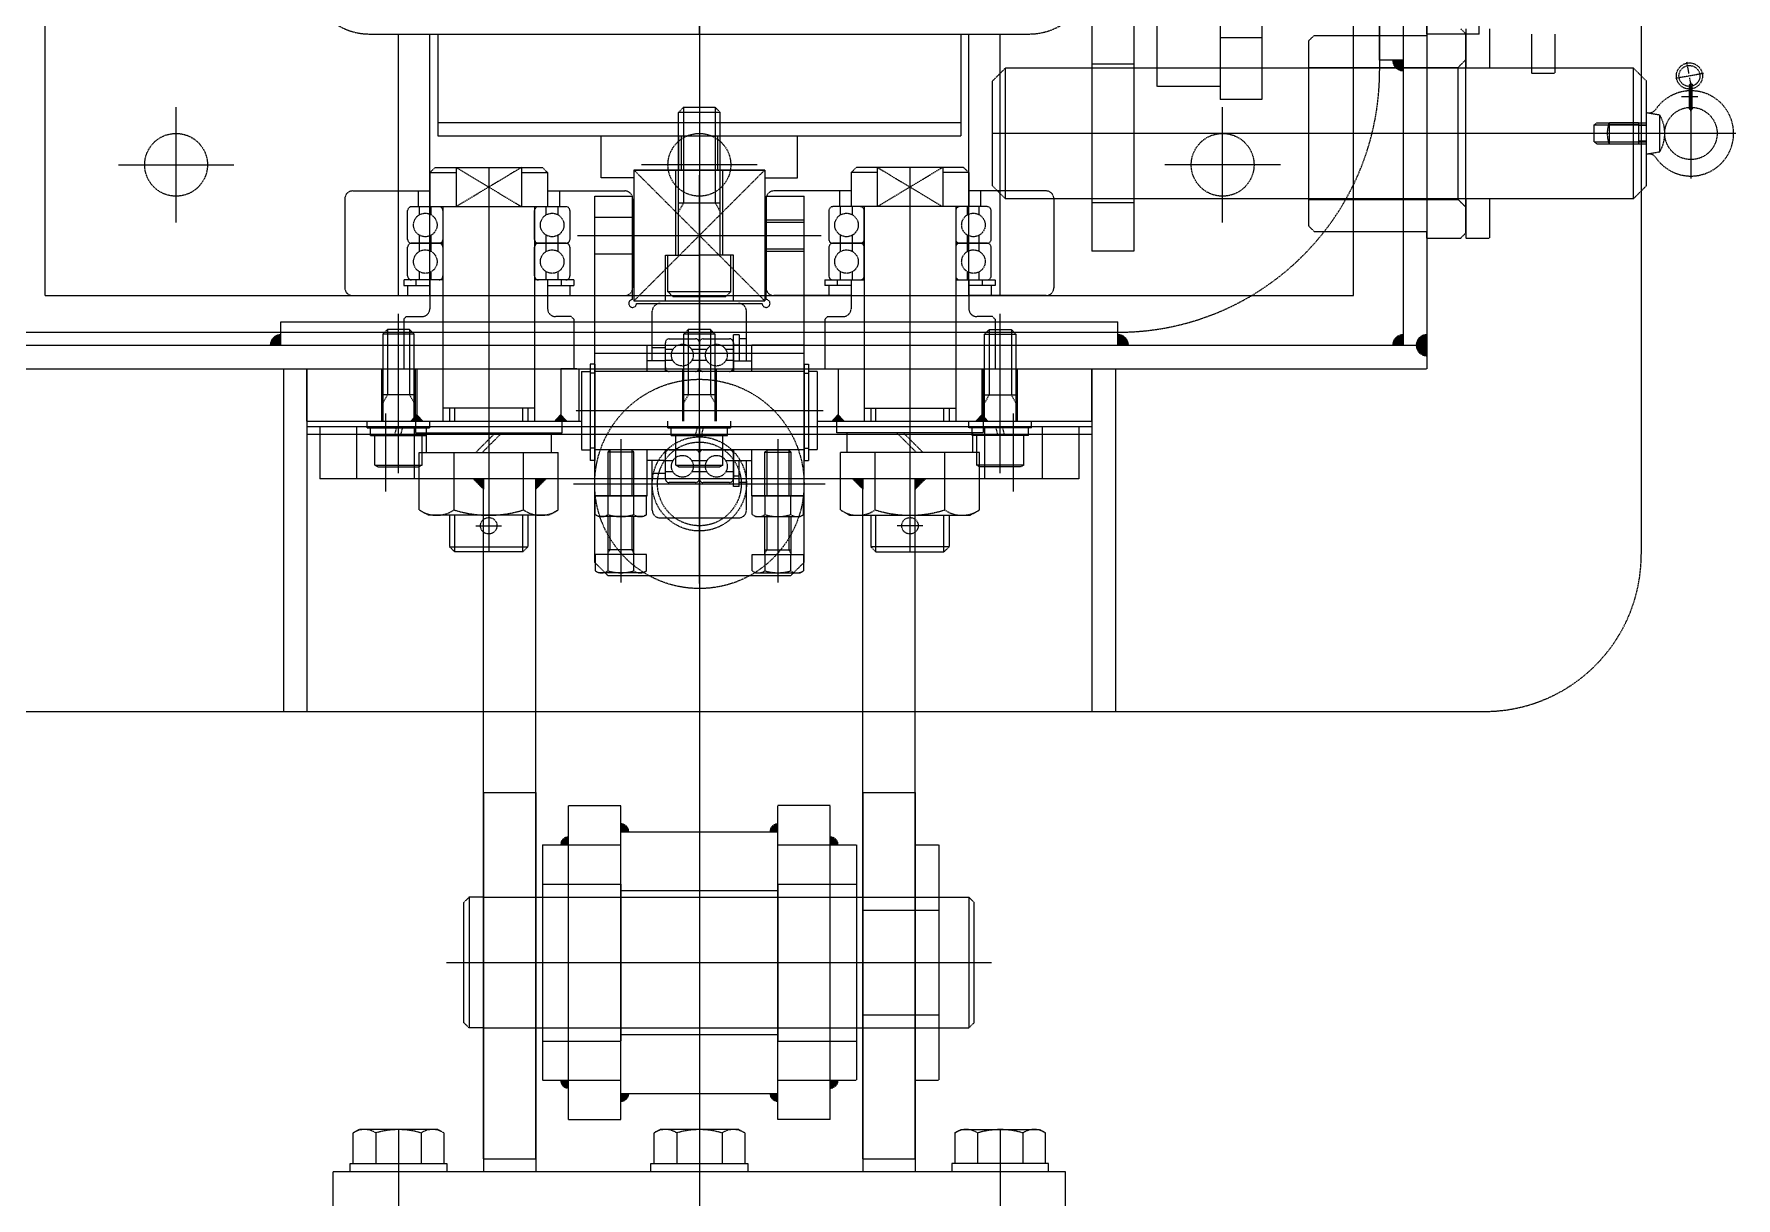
# Model space of a CAD drawing. Header units: millimetres. Extents: x -955179 to -912907, y 62798 to 154298.
# Drawn here: x -948711 to -948060, y 97600 to 98045 of the extents above; entities that cross this region are included whole.
import ezdxf

# ---------------------------------------------------------------- set-up
doc = ezdxf.new("R2010")
doc.units = ezdxf.units.MM
doc.header["$MEASUREMENT"] = 0
doc.linetypes.add('HIDDEN', pattern=[0.375, 0.25, -0.125])
doc.layers.add('CV', color=251, linetype='HIDDEN')

# ---------------------------------------------------------------- blocks, each defined once
blk = doc.blocks.new('WEL')
blk.add_hatch(color=256).paths.add_polyline_path([(4, 0), (0, 0), (0, -4)])
for p, q in [((0, 0), (0, -4)), ((0, -4), (4, 0)), ((4, 0), (0, 0))]:
    blk.add_line(p, q)
blk = doc.blocks.new('A$C24162613')
at = {"layer": 'CV'}
for points in [[(-1285, 2528), (-1281, 2528), (-1281, 2524, -0.414214)], [(-1281, 2524), (-1281, 2528), (-1277, 2528, -0.414214)], [(-1390, 2515), (-1390, 2519), (-1386, 2519, -0.414214)], [(-1285, 2519), (-1281, 2519), (-1281, 2515, -0.414214)], [(-1285, 2410), (-1281, 2410), (-1281, 2414, 0.414214)], [(-1093, 2300), (-1090, 2300), (-1090, 2303, 0.414214)], [(-997, 2300), (-1000, 2300), (-1000, 2303, -0.414214)], [(-1098, 2280), (-1095, 2280), (-1095, 2277, -0.414214)], [(-992, 2280), (-995, 2280), (-995, 2277, 0.414214)], [(-1098, 2220), (-1095, 2220), (-1095, 2223, 0.414214)], [(-992, 2220), (-995, 2220), (-995, 2223, -0.414214)], [(-1093, 2200), (-1090, 2200), (-1090, 2197, -0.414214)], [(-997, 2200), (-1000, 2200), (-1000, 2197, 0.414214)], [(-1285, 2090), (-1281, 2090), (-1281, 2086, -0.414214)]]:
    blk.add_hatch(color=256, dxfattribs=at).paths.add_polyline_path(points)
for p, q in [((-1362, 2646.2), (-1362, 2362)), ((-1362, 2646.2), (-1362, 2362)), ((-1384.92, 2628.24), (-1389.32, 2627.46)), ((-1384.9, 2633.77), (-1383.01, 2623.04)), ((-1378.59, 2629.35), (-1383.34, 2628.52)), ((-1370.51, 2629), (-1381.73, 2629)), ((-1371.51, 2629.5), (-1380.51, 2629.5)), ((-1371.51, 2628.5), (-1380.51, 2628.5)), ((-1379.2, 2629), (-1344.8, 2629)), ((-1376.01, 2631.59), (-1376.01, 2625.27)), ((-1370, 2612), (-1369.12, 2617)), ((-1369.12, 2617), (-1354.88, 2617)), ((-1354.88, 2617), (-1354, 2612)), ((-1750, 2610, 0), (-1201, 2610, 0)), ((-1387, 2607), (-1382, 2612)), ((-1342, 2612), (-1382, 2612)), ((-1354, 2612), (-1370, 2612)), ((-1366.03, 2593), (-1366.03, 2612)), ((-1366, 2609), (-1358, 2609)), ((-1366, 2609), (-1366, 2597.68)), ((-1365.32, 2609), (-1365.32, 2597.68)), ((-1365.23, 2592), (-1365.23, 2612)), ((-1365, 2612), (-1365, 2609)), ((-1359, 2612), (-1359, 2609)), ((-1358.83, 2592), (-1358.83, 2612)), ((-1358.68, 2609), (-1358.68, 2597.68)), ((-1358.03, 2593), (-1358.03, 2612)), ((-1358, 2597.68), (-1358, 2609)), ((-1337, 2607), (-1342, 2612)), ((-1387, 2607), (-1387, 2543)), ((-1337, 2607), (-1387, 2607)), ((-1337, 2607), (-1337, 2543)), ((-1366, 2597.68), (-1358, 2597.68)), ((-1365.23, 2592), (-1366.03, 2593)), ((-1358.83, 2592), (-1365.23, 2592)), ((-1358.03, 2593), (-1358.83, 2592)), ((-1400, 2577, 0), (-1385, 2577, 0)), ((-1385, 2568, 0), (-1385, 2577, 0)), ((-1400, 2568, 0), (-1385, 2568, 0)), ((-1402, 2552), (-1387, 2552)), ((-1337, 2552), (-1322, 2552)), ((-1322, 2543), (-1322, 2552)), ((-1141, 1968), (-1141, 2550, 0)), ((-1400, 2548), (-1505, 2548)), ((-1400, 2548), (-1400, 2528)), ((-1400, 2543, 0), (-1402, 2541, 0)), ((-1402, 2543), (-1387, 2543)), ((-1324, 2543, 0), (-1400, 2543, 0)), ((-1390.25, 2543, 0), (-1387.25, 2540, 0)), ((-1387.25, 2523), (-1387.25, 2540, 0)), ((-1387.25, 2540, 0), (-1387.15, 2540, 0)), ((-1336.75, 2540, 0), (-1387.25, 2540, 0)), ((-1387, 2543), (-1387, 2367)), ((-1337, 2543), (-1337, 2367)), ((-1337, 2543), (-1322, 2543)), ((-1336.75, 2540, 0), (-1336.85, 2540, 0)), ((-1336.75, 2540, 0), (-1336.85, 2540, 0)), ((-1336.75, 2540, 0), (-1333.75, 2543, 0)), ((-1333.75, 2543, 0), (-1336.75, 2540, 0)), ((-1336.75, 2513), (-1336.75, 2540, 0)), ((-1336.75, 2523), (-1336.75, 2540, 0)), ((-1324, 2543, 0), (-1322, 2541, 0)), ((-1322, 2528), (-1322, 2541, 0)), ((-1741, 2528), (-1272, 2528)), ((-1400, 2528), (-1505, 2528)), ((-1402, 2528), (-1399.5, 2528)), ((-1399.5, 2485), (-1399.5, 2528)), ((-1324.5, 2485), (-1324.5, 2528)), ((-1322, 2528), (-1324.5, 2528)), ((-1281, 2528), (-1285, 2528)), ((-1281, 1988), (-1281, 2528)), ((-1281, 2528), (-1281, 2524)), ((-1277, 2528), (-1281, 2528)), ((-1281, 2524), (-1281, 2528)), ((-1272, 1988), (-1272, 2528)), ((-1741, 2519), (-1281, 2519)), ((-1390, 2519), (-1390, 2510)), ((-1390, 2519), (-1390, 2515)), ((-1386, 2519), (-1390, 2519)), ((-1387.25, 2483), (-1387.25, 2523)), ((-1336.75, 2483), (-1336.75, 2523)), ((-1336.75, 2483), (-1336.75, 2523)), ((-1281, 2519), (-1285, 2519)), ((-1281, 2515), (-1281, 2519)), ((-1750, 2510), (-1386, 2510)), ((-1390, 2510), (-1710, 2510)), ((-1300, 2500), (-1800, 2500)), ((-1300, 2000), (-1300, 2500)), ((-1399.5, 2485), (-1397.5, 2483)), ((-1324.5, 2485), (-1326.5, 2483)), ((-1326.5, 2483), (-1397.5, 2483)), ((-1350, 2472.06), (-1350, 2427.94)), ((-1475, 2465, 0), (-1375, 2465, 0)), ((-1398.5, 2465, 0), (-1398.5, 2449, 0)), ((-1375, 2465, 0), (-1375, 2449, 0)), ((-1475, 2449, 0), (-1375, 2449, 0)), ((-1380, 2449, 0), (-1380, 2425, 0)), ((-1327.94, 2450), (-1372.06, 2450)), ((-1380, 2425, 0), (-1470, 2425, 0)), ((-1450, 2416), (-1317, 2416)), ((-1388.5, 2416, 0), (-1388.5, 2400, 0)), ((-1335.5, 2416, 0), (-1335.5, 2400, 0)), ((-1317, 2416), (-1317, 2400)), ((-1281, 2414), (-1281, 2410)), ((-1286, 2410), (-1290, 2410)), ((-1290, 2090), (-1290, 2410)), ((-1281, 2410), (-1286, 2410)), ((-1286, 1968), (-1286, 2410)), ((-1281, 2410), (-1285, 2410)), ((-1272, 2409), (-1141, 2409)), ((-1450, 2400), (-1317, 2400)), ((-1272, 2295, 0), (-1272, 2400, 0)), ((-1252, 2400, 0), (-1272, 2400, 0)), ((-1272, 2400), (-1141, 2400)), ((-1252, 2295, 0), (-1252, 2400, 0)), ((-1250, 2100), (-1250, 2400)), ((-1250, 2105), (-1250, 2395)), ((-1250, 2395), (-1230, 2395)), ((-1250, 2105), (-1250, 2395)), ((-1250, 2395), (-1230, 2395)), ((-1247, 2100), (-1247, 2400)), ((-1230, 2395), (-1230, 2105)), ((-1230, 2395), (-1230, 2105)), ((-965, 2390), (-965, 2110)), ((-925, 2390), (-965, 2390)), ((-1340, 2382.5, 0), (-1340, 2353, 0)), ((-1337, 2385.5, 0), (-1303, 2385.5, 0)), ((-1300, 2382.5, 0), (-1300, 2353, 0)), ((-1250, 2381), (-1230, 2381)), ((-1250, 2381), (-1230, 2381)), ((-981.2, 2380), (-979.86, 2382.32)), ((-968.2, 2382.32), (-979.86, 2382.32)), ((-965, 2383.5), (-968.2, 2383.5)), ((-968.2, 2383.5), (-968.2, 2346.5)), ((-1400, 2124), (-1400, 2376)), ((-1400, 2124), (-1400, 2376)), ((-1249.5, 2377, 0), (-1252, 2377, 0)), ((-1249.5, 2377, 0), (-1249.5, 2353, 0)), ((-1246.5, 2375.75, 0), (-1249.5, 2375.75, 0)), ((-1246.5, 2375.75, 0), (-1246.5, 2354.25, 0)), ((-981.2, 2350), (-981.2, 2380)), ((-1287, 2369.25, 0), (-1285.25, 2371, 0)), ((-1287, 2360.75, 0), (-1287, 2369.25, 0)), ((-1287, 2369.25, 0), (-1262, 2369.25, 0)), ((-1285.25, 2359, 0), (-1285.25, 2371, 0)), ((-1285.25, 2371, 0), (-1252, 2371, 0)), ((-1272, 2371.5, 0), (-1252, 2371.5, 0)), ((-1262, 2359, 0), (-1262, 2371, 0)), ((-1262, 2369.25, 0), (-1258.97, 2371, 0)), ((-1254.98, 2370), (-1225.02, 2370)), ((-1254.98, 2370), (-1225.02, 2370)), ((-1235.2, 2374, 0), (-1246.5, 2374, 0)), ((-1235.2, 2374, 0), (-1235.2, 2356, 0)), ((-1235.2, 2374, 0), (-1234.5, 2372.79, 0)), ((-1234.5, 2372.79, 0), (-1234.5, 2357.21, 0)), ((-979.86, 2373.66), (-968.2, 2373.66)), ((-1300, 2365), (-1400, 2365)), ((-1382, 2362), (-1387, 2367)), ((-1337, 2367), (-1387, 2367)), ((-1342, 2362), (-1382, 2362)), ((-1342, 2362), (-1337, 2367)), ((-1321.5, 2361.5, 0), (-1332.5, 2361.5, 0)), ((-1307.5, 2361.5, 0), (-1318.5, 2361.5, 0)), ((-1306, 2363, 0), (-1303.8, 2363, 0)), ((-1306, 2348, 0), (-1306, 2363, 0)), ((-1303.8, 2363, 0), (-1303.8, 2353, 0)), ((-1303.8, 2361.5, 0), (-1300, 2361.5, 0)), ((-1232.08, 2365, 0), (-1293.12, 2365, 0)), ((-1292, 2362, 0), (-1291, 2363, 0)), ((-1292, 2362, 0), (-1292, 2356, 0)), ((-1291, 2363, 0), (-1272, 2363, 0)), ((-1249.5, 2365.8, 0), (-1246.5, 2366.61, 0)), ((-1246.5, 2364.2, 0), (-1249.5, 2363.39, 0)), ((-1045, 2153.33), (-1045, 2361.67)), ((-981.26, 2365), (-895.26, 2365)), ((-1340, 2357.5, 0), (-1334, 2357.5, 0)), ((-1334, 2360, 0), (-1334, 2301, 0)), ((-1330.9, 2357, 0), (-1334, 2357, 0)), ((-1320, 2357, 0), (-1323.1, 2357, 0)), ((-1320, 2360, 0), (-1320, 2348, 0)), ((-1320, 2348, 0), (-1320, 2360, 0)), ((-1316.9, 2357, 0), (-1320, 2357, 0)), ((-1306, 2357, 0), (-1309.1, 2357, 0)), ((-1303.8, 2358.26, 0), (-1306, 2358.26, 0)), ((-1287, 2360.75, 0), (-1262, 2360.75, 0)), ((-1285.25, 2359, 0), (-1287, 2360.75, 0)), ((-1252, 2359, 0), (-1285.25, 2359, 0)), ((-1252, 2358.5, 0), (-1272, 2358.5, 0)), ((-1272, 2358, 0), (-1252, 2358, 0)), ((-1262, 2360.75, 0), (-1258.97, 2359, 0)), ((-1252, 2358.5, 0), (-1247.5, 2358.5, 0)), ((-1250, 2359), (-1230, 2359)), ((-1250, 2359), (-1230, 2359)), ((-1247.5, 2358.5, 0), (-1247.5, 2302.5, 0)), ((-1235.2, 2356, 0), (-1246.5, 2356, 0)), ((-1218.06, 2357.06, 0), (-1240, 2357.06, 0)), ((-1240, 2357.06, 0), (-1240, 2303.94, 0)), ((-1235.2, 2356, 0), (-1234.5, 2357.21, 0)), ((-1216, 2353.5, 0), (-1218.06, 2357.06, 0)), ((-1070, 2353), (-1068, 2355)), ((-1022, 2355), (-1068, 2355)), ((-1022, 2355), (-1020, 2353)), ((-979.86, 2356.34), (-968.2, 2356.34)), ((-1300, 2353), (-1400, 2353)), ((-1400, 2350), (-1361, 2350)), ((-1400, 2150), (-1400, 2350)), ((-1400, 2350), (-1361, 2350)), ((-1400, 2150), (-1400, 2350)), ((-1366, 2350), (-1366, 2150)), ((-1366, 2350), (-1366, 2150)), ((-1361, 2350), (-1361, 2150)), ((-1361, 2350), (-1361, 2150)), ((-1347, 2353, 0), (-1349, 2351, 0)), ((-1349, 2351, 0), (-1349, 2310, 0)), ((-1347, 2353, 0), (-1347, 2343, 0)), ((-1347, 2353, 0), (-1334, 2353, 0)), ((-1330.9, 2352.5, 0), (-1334, 2352.5, 0)), ((-1320, 2352.5, 0), (-1323.1, 2352.5, 0)), ((-1316.9, 2352.5, 0), (-1320, 2352.5, 0)), ((-1306, 2352.5, 0), (-1309.1, 2352.5, 0)), ((-1306, 2353, 0), (-1295, 2353, 0)), ((-1249.5, 2353, 0), (-1252, 2353, 0)), ((-1246.5, 2354.25, 0), (-1249.5, 2354.25, 0)), ((-1247.5, 2354.45, 0), (-1240, 2354.45, 0)), ((-1216, 2307.5, 0), (-1216, 2353.5, 0)), ((-1070, 2341.5), (-1070, 2353)), ((-1070, 2353), (-1020, 2353)), ((-1020, 2341.5), (-1020, 2353)), ((-979.86, 2347.68), (-981.2, 2350)), ((-1349, 2343, 0), (-1334, 2343, 0)), ((-1349, 2318, 0), (-1334, 2343, 0)), ((-1349, 2343, 0), (-1334, 2318, 0)), ((-1334, 2348, 0), (-1252, 2348, 0)), ((-1332.5, 2348, 0), (-1321.5, 2348, 0)), ((-1318.5, 2348, 0), (-1307.5, 2348, 0)), ((-1257, 2313, 0), (-1257, 2348, 0)), ((-1257, 2345.5, 0), (-1252, 2345.5, 0)), ((-1252, 2343.5, 0), (-1257, 2343.5, 0)), ((-1218.06, 2343.78, 0), (-1240, 2343.78, 0)), ((-1216, 2345.5, 0), (-1204, 2345.5, 0)), ((-1202, 2343.5, 0), (-1216, 2343.5, 0)), ((-1204, 2345.5, 0), (-1202, 2343.5, 0)), ((-1204, 2345.5, 0), (-1204, 2315.5, 0)), ((-1202, 2317.5, 0), (-1202, 2343.5, 0)), ((-1045, 2153.33), (-1045, 2346.67)), ((-1045, 2153.33), (-1045, 2346.67)), ((-979.86, 2347.68), (-968.2, 2347.68)), ((-968.2, 2346.5), (-965, 2346.5)), ((-1240, 2335.5, 0), (-1247.5, 2328, 0)), ((-1212, 2335.45, 0), (-1212, 2325.63, 0)), ((-1090, 2341.5), (-1000, 2341.5)), ((-1090, 2332.5), (-1090, 2341.5)), ((-1070, 2167.5), (-1070, 2341.5)), ((-1065, 2312.5, 0), (-1065, 2341.5, 0)), ((-1025, 2312.5, 0), (-1025, 2341.5, 0)), ((-1020, 2167.5), (-1020, 2341.5)), ((-1000, 2332.5), (-1000, 2341.5)), ((-1349, 2330.5, 0), (-1202, 2330.5, 0)), ((-1240, 2333, 0), (-1247.5, 2325.5, 0)), ((-970, 2332.5), (-1230, 2332.5)), ((-970, 2332.5), (-1230, 2332.5)), ((-1110, 2332.5), (-965, 2332.5)), ((-1110, 2312.5), (-1110, 2332.5)), ((-1070, 2312.5), (-1070, 2332.5)), ((-1070, 2312.5), (-1070, 2332.5)), ((-1020, 2312.5), (-1020, 2332.5)), ((-1020, 2312.5), (-1020, 2332.5)), ((-970, 2312.5), (-970, 2332.5)), ((-970, 2312.5), (-970, 2332.5)), ((-1349, 2318, 0), (-1334, 2318, 0)), ((-1347, 2318, 0), (-1347, 2308, 0)), ((-1252, 2317.5, 0), (-1257, 2317.5, 0)), ((-1218.06, 2317.22, 0), (-1240, 2317.22, 0)), ((-1202, 2317.5, 0), (-1216, 2317.5, 0)), ((-1202, 2317.5, 0), (-1204, 2315.5, 0)), ((-1349, 2310, 0), (-1347, 2308, 0)), ((-1334, 2313, 0), (-1252, 2313, 0)), ((-1321.5, 2313, 0), (-1332.5, 2313, 0)), ((-1320, 2313, 0), (-1320, 2301, 0)), ((-1320, 2301, 0), (-1320, 2313, 0)), ((-1307.5, 2313, 0), (-1318.5, 2313, 0)), ((-1306, 2298, 0), (-1306, 2313, 0)), ((-1257, 2315.5, 0), (-1252, 2315.5, 0)), ((-970, 2312.5), (-1230, 2312.5)), ((-970, 2312.5), (-1230, 2312.5)), ((-1216, 2315.5, 0), (-1204, 2315.5, 0)), ((-1110, 2312.5), (-965, 2312.5)), ((-1090, 2310), (-1000, 2310)), ((-1090, 2280), (-1090, 2310)), ((-1075, 2280), (-1075, 2310)), ((-1015, 2280), (-1015, 2310)), ((-1000, 2280), (-1000, 2310)), ((-1347, 2308, 0), (-1334, 2308, 0)), ((-1340, 2308, 0), (-1340, 2278.5, 0)), ((-1340, 2303.5, 0), (-1334, 2303.5, 0)), ((-1330.9, 2308.5, 0), (-1334, 2308.5, 0)), ((-1330.9, 2304, 0), (-1334, 2304, 0)), ((-1320, 2308.5, 0), (-1323.1, 2308.5, 0)), ((-1320, 2304, 0), (-1323.1, 2304, 0)), ((-1316.9, 2308.5, 0), (-1320, 2308.5, 0)), ((-1316.9, 2304, 0), (-1320, 2304, 0)), ((-1306, 2308.5, 0), (-1309.1, 2308.5, 0)), ((-1306, 2304, 0), (-1309.1, 2304, 0)), ((-1306, 2308, 0), (-1295, 2308, 0)), ((-1303.8, 2308, 0), (-1303.8, 2298, 0)), ((-1300, 2308, 0), (-1300, 2278.5, 0)), ((-1292, 2299, 0), (-1292, 2305, 0)), ((-1272, 2296.79, 0), (-1272, 2303, 0)), ((-1272, 2303, 0), (-1252, 2303, 0)), ((-1240, 2306.55, 0), (-1247.5, 2306.55, 0)), ((-1218.06, 2303.94, 0), (-1240, 2303.94, 0)), ((-1218.06, 2303.94, 0), (-1216, 2307.5, 0)), ((-1332.5, 2299.5, 0), (-1321.5, 2299.5, 0)), ((-1323, 2203.42, 0), (-1323, 2296.58, 0)), ((-1318.5, 2299.5, 0), (-1307.5, 2299.5, 0)), ((-1303.8, 2302.74, 0), (-1306, 2302.74, 0)), ((-1306, 2298, 0), (-1303.8, 2298, 0)), ((-1303.8, 2299.5, 0), (-1300, 2299.5, 0)), ((-1292, 2299, 0), (-1291, 2298, 0)), ((-1291, 2298, 0), (-1272, 2298, 0)), ((-1256, 2297.33, 0), (-1256, 2202.75, 0)), ((-1247.5, 2302.5, 0), (-1252, 2302.5, 0)), ((-1228, 2201.95, 0), (-1228, 2298.05, 0)), ((-985, 2300), (-1105, 2300)), ((-1105, 2300), (-1105, 2280)), ((-985, 2300), (-985, 2280)), ((-1198, 2290, 0), (-1338, 2290, 0)), ((-1338, 2275.5, 0), (-1338, 2290, 0)), ((-1329, 2275.5, 0), (-1329, 2290, 0)), ((-1328.1, 2275.5, 0), (-1328.1, 2290, 0)), ((-1317.9, 2275.5, 0), (-1317.9, 2290, 0)), ((-1317, 2275.5, 0), (-1317, 2290, 0)), ((-1223.5, 2290, 0), (-1281, 2290, 0)), ((-1281, 2290, 0), (-1281, 2270, 0)), ((-1278, 2210, 0), (-1278, 2290, 0)), ((-1273.8, 2290, 0), (-1273.8, 2291.75, 0)), ((-1273.8, 2291.75, 0), (-1236.94, 2291.75, 0)), ((-1273.8, 2290, 0), (-1236.94, 2290, 0)), ((-1271, 2295, 0), (-1271, 2291.75, 0)), ((-1271, 2295, 0), (-1241, 2295, 0)), ((-1271, 2290, 0), (-1271, 2210, 0)), ((-1270.3, 2290, 0), (-1270.3, 2291.75, 0)), ((-1241.7, 2290, 0), (-1241.7, 2291.75, 0)), ((-1241, 2295, 0), (-1241, 2291.75, 0)), ((-1241, 2290, 0), (-1241, 2210, 0)), ((-1236.94, 2290, 0), (-1236.94, 2291.75, 0)), ((-1223.5, 2290, 0), (-1223.5, 2270, 0)), ((-1216.26, 2289.82, 0), (-1223.5, 2289.82, 0)), ((-1223.5, 2270.18, 0), (-1223.5, 2289.82, 0)), ((-1215.5, 2288.5, 0), (-1216.26, 2289.82, 0)), ((-1201, 2289.82, 0), (-1194.76, 2289.82, 0)), ((-1201, 2270.18, 0), (-1201, 2289.82, 0)), ((-1193, 2285, 0), (-1198, 2290, 0)), ((-1194, 2288.5, 0), (-1194.76, 2289.82, 0)), ((-1345, 2287.5), (-1361, 2287.5)), ((-1345, 2287.5), (-1361, 2287.5)), ((-1345, 2275), (-1345, 2287.5)), ((-1345, 2275), (-1345, 2287.5)), ((-1241, 2284.19, 0), (-1240.19, 2285, 0)), ((-1241, 2275.81, 0), (-1241, 2284.19, 0)), ((-1241, 2284.19, 0), (-1223.5, 2284.19, 0)), ((-1240.19, 2275, 0), (-1240.19, 2285, 0)), ((-1240.19, 2285, 0), (-1223.5, 2285, 0)), ((-1216.26, 2284.91, 0), (-1223.5, 2284.91, 0)), ((-1215.5, 2271.5, 0), (-1215.5, 2288.5, 0)), ((-1215.5, 2285, 0), (-1201, 2285, 0)), ((-1215.5, 2284.19, 0), (-1202.81, 2284.19, 0)), ((-1202.81, 2284.19, 0), (-1201.4, 2285, 0)), ((-1202.81, 2275, 0), (-1202.81, 2285, 0)), ((-1194.76, 2284.91, 0), (-1201, 2284.91, 0)), ((-1194, 2271.5, 0), (-1194, 2288.5, 0)), ((-1193, 2215, 0), (-1193, 2285, 0)), ((-1245.13, 2280, 0), (-1190.32, 2280, 0)), ((-985, 2280), (-1105, 2280)), ((-1095, 2220), (-1095, 2280)), ((-1075, 2280), (-1015, 2280)), ((-1072.5, 2220), (-1072.5, 2280)), ((-1017.5, 2220), (-1017.5, 2280)), ((-995, 2220), (-995, 2280)), ((-1350, 2272.06), (-1350, 2227.94)), ((-1348, 2275), (-1348, 2258)), ((-1348, 2275), (-1345, 2275)), ((-1348, 2275), (-1348, 2225)), ((-1348, 2275), (-1348, 2258)), ((-1348, 2275), (-1345, 2275)), ((-1348, 2275), (-1348, 2225)), ((-1348, 2225, 0), (-1348, 2275, 0)), ((-1298, 2225, 0), (-1348, 2275, 0)), ((-1348, 2225, 0), (-1298, 2275, 0)), ((-1348, 2275, 0), (-1298, 2275, 0)), ((-1298.5, 2275.5, 0), (-1338, 2275.5, 0)), ((-1337, 2275.5, 0), (-1303, 2275.5, 0)), ((-1298, 2225, 0), (-1298, 2275, 0)), ((-1297, 2226, 0), (-1297, 2274, 0)), ((-1240.19, 2275, 0), (-1241, 2275.81, 0)), ((-1241, 2275.81, 0), (-1223.5, 2275.81, 0)), ((-1223.5, 2275, 0), (-1240.19, 2275, 0)), ((-1216.26, 2275.09, 0), (-1223.5, 2275.09, 0)), ((-1216.26, 2270.18, 0), (-1215.5, 2271.5, 0)), ((-1215.5, 2275.81, 0), (-1202.81, 2275.81, 0)), ((-1201, 2275, 0), (-1215.5, 2275, 0)), ((-1202.81, 2275.81, 0), (-1201.4, 2275, 0)), ((-1194.76, 2275.09, 0), (-1201, 2275.09, 0)), ((-1194.76, 2270.18, 0), (-1194, 2271.5, 0)), ((-1297, 2235, 0), (-1297, 2265, 0)), ((-1297, 2250, 0), (-1297, 2265, 0)), ((-1275, 2268, 0), (-1294, 2268, 0)), ((-1285, 2265.2, 0), (-1275, 2265.2, 0)), ((-1285, 2265.2, 0), (-1285, 2263, 0)), ((-1283.5, 2268, 0), (-1283.5, 2265.2, 0)), ((-1271, 2270, 0), (-1281, 2270, 0)), ((-1281, 2265.2, 0), (-1281, 2263, 0)), ((-1275, 2263, 0), (-1275, 2270, 0)), ((-1223.5, 2270, 0), (-1241, 2270, 0)), ((-1237, 2263, 0), (-1237, 2270, 0)), ((-1218, 2268, 0), (-1237, 2268, 0)), ((-1227, 2265.2, 0), (-1237, 2265.2, 0)), ((-1231, 2265.2, 0), (-1231, 2263, 0)), ((-1228.5, 2268, 0), (-1228.5, 2265.2, 0)), ((-1227, 2265.2, 0), (-1227, 2263, 0)), ((-1216.26, 2270.18, 0), (-1223.5, 2270.18, 0)), ((-1215, 2235, 0), (-1215, 2265, 0)), ((-1194.76, 2270.18, 0), (-1201, 2270.18, 0)), ((-979.86, 2267.32), (-981.2, 2265)), ((-981.2, 2265), (-981.2, 2235)), ((-979.86, 2267.32), (-968.2, 2267.32)), ((-968.2, 2231.5), (-968.2, 2268.5)), ((-968.2, 2268.5), (-965, 2268.5)), ((-1370, 2258, 0), (-1372, 2256, 0)), ((-1370, 2258, 0), (-1372, 2256, 0)), ((-1370, 2258, 0), (-1370, 2242, 0)), ((-1370, 2258, 0), (-1370, 2242, 0)), ((-1315.5, 2258, 0), (-1370, 2258, 0)), ((-1348, 2258), (-1361, 2258)), ((-1348, 2258), (-1361, 2258)), ((-1315.5, 2259, 0), (-1348, 2259, 0)), ((-1335.5, 2256, 0), (-1332.04, 2258, 0)), ((-1335.5, 2242, 0), (-1335.5, 2258, 0)), ((-1315.5, 2263, 0), (-1315.5, 2250, 0)), ((-1298, 2263, 0), (-1315.5, 2263, 0)), ((-1298, 2263, 0), (-1315.5, 2263, 0)), ((-1301.5, 2262, 0), (-1315.5, 2262, 0)), ((-1301.5, 2262, 0), (-1315.5, 2262, 0)), ((-1301.5, 2262, 0), (-1301.5, 2238, 0)), ((-1301.5, 2262, 0), (-1301.5, 2238, 0)), ((-1301.5, 2262, 0), (-1299.5, 2260, 0)), ((-1301.5, 2262, 0), (-1299.5, 2260, 0)), ((-1299.5, 2260, 0), (-1299.5, 2240, 0)), ((-1299.5, 2260, 0), (-1299.5, 2240, 0)), ((-1271, 2263, 0), (-1285, 2263, 0)), ((-1283.5, 2251.5, 0), (-1283.5, 2261.5, 0)), ((-1282, 2263, 0), (-1271, 2263, 0)), ((-1279.33, 2263, 0), (-1279.33, 2260.11, 0)), ((-1275.17, 2263, 0), (-1275.17, 2260.11, 0)), ((-1271, 2261.5, 0), (-1271, 2251.5, 0)), ((-1249.5, 2262, 0), (-1252, 2262, 0)), ((-1249.5, 2238, 0), (-1249.5, 2262, 0)), ((-1246.5, 2260.75, 0), (-1249.5, 2260.75, 0)), ((-1246.5, 2239.25, 0), (-1246.5, 2260.75, 0)), ((-1235.2, 2259, 0), (-1246.5, 2259, 0)), ((-1227, 2263, 0), (-1241, 2263, 0)), ((-1241, 2263, 0), (-1230, 2263, 0)), ((-1241, 2251.5, 0), (-1241, 2261.5, 0)), ((-1236.83, 2263, 0), (-1236.83, 2260.11, 0)), ((-1235.2, 2241, 0), (-1235.2, 2259, 0)), ((-1235.2, 2259, 0), (-1234.5, 2257.79, 0)), ((-1234.5, 2242.21, 0), (-1234.5, 2257.79, 0)), ((-1232.67, 2263, 0), (-1232.67, 2260.11, 0)), ((-1228.5, 2261.5, 0), (-1228.5, 2251.5, 0)), ((-979.86, 2258.66), (-968.2, 2258.66)), ((-1372, 2244, 0), (-1372, 2256, 0)), ((-1372, 2244, 0), (-1372, 2256, 0)), ((-1372, 2256, 0), (-1335.5, 2256, 0)), ((-1361, 2256.92), (-1348, 2256.92)), ((-1361, 2256.92), (-1348, 2256.92)), ((-1285.25, 2256, 0), (-1287, 2254.25, 0)), ((-1287, 2254.25, 0), (-1287, 2245.75, 0)), ((-1287, 2254.25, 0), (-1262, 2254.25, 0)), ((-1285.25, 2256, 0), (-1285.25, 2244, 0)), ((-1252, 2256, 0), (-1285.25, 2256, 0)), ((-1279.33, 2252.89, 0), (-1279.33, 2250, 0)), ((-1275.17, 2252.89, 0), (-1275.17, 2250, 0)), ((-1252, 2256.5, 0), (-1272, 2256.5, 0)), ((-1262, 2256, 0), (-1262, 2244, 0)), ((-1262, 2254.25, 0), (-1258.97, 2256, 0)), ((-1246.5, 2250.8, 0), (-1249.5, 2251.61, 0)), ((-1236.83, 2252.89, 0), (-1236.83, 2250, 0)), ((-1232.67, 2252.89, 0), (-1232.67, 2250, 0)), ((-1800, 2250), (-1300, 2250)), ((-1400, 2250), (-1700, 2250)), ((-1400, 2250), (-1700, 2250)), ((-1408.09, 2250), (-1400, 2250)), ((-1408.09, 2250), (-1400, 2250)), ((-1372, 2250, 0), (-1271, 2250, 0)), ((-1189.95, 2250, 0), (-1346.05, 2250, 0)), ((-1315.5, 2237, 0), (-1315.5, 2250, 0)), ((-1297, 2235, 0), (-1297, 2250, 0)), ((-1232.08, 2250, 0), (-1293.12, 2250, 0)), ((-1287, 2245.75, 0), (-1262, 2245.75, 0)), ((-1287, 2245.75, 0), (-1285.25, 2244, 0)), ((-1283.5, 2238.5, 0), (-1283.5, 2248.5, 0)), ((-1271, 2250, 0), (-1282, 2250, 0)), ((-1282, 2250, 0), (-1271, 2250, 0)), ((-1279.33, 2250, 0), (-1279.33, 2247.11, 0)), ((-1275.17, 2250, 0), (-1275.17, 2247.11, 0)), ((-1271, 2248.5, 0), (-1271, 2238.5, 0)), ((-1262, 2245.75, 0), (-1258.97, 2244, 0)), ((-1250, 2250), (-825, 2250)), ((-1249.5, 2249.2, 0), (-1246.5, 2248.39, 0)), ((-1241, 2250, 0), (-1189.87, 2250, 0)), ((-1230, 2250, 0), (-1241, 2250, 0)), ((-1241, 2250, 0), (-1230, 2250, 0)), ((-1241, 2238.5, 0), (-1241, 2248.5, 0)), ((-1236.83, 2250, 0), (-1236.83, 2247.11, 0)), ((-1232.67, 2250, 0), (-1232.67, 2247.11, 0)), ((-1228.5, 2248.5, 0), (-1228.5, 2238.5, 0)), ((-1215, 2235, 0), (-1215, 2250, 0)), ((-1372, 2244, 0), (-1370, 2242, 0)), ((-1372, 2244, 0), (-1370, 2242, 0)), ((-1372, 2244, 0), (-1335.5, 2244, 0)), ((-1315.5, 2242, 0), (-1370, 2242, 0)), ((-1361, 2243.08), (-1348, 2243.08)), ((-1361, 2243.08), (-1348, 2243.08)), ((-1361, 2242), (-1348, 2242)), ((-1361, 2242), (-1348, 2242)), ((-1348, 2244, 0), (-1348, 2225, 0)), ((-1348, 2225, 0), (-1348, 2242, 0)), ((-1315.5, 2241, 0), (-1348, 2241, 0)), ((-1335.5, 2244, 0), (-1332.04, 2242, 0)), ((-1301.5, 2238, 0), (-1315.5, 2238, 0)), ((-1301.5, 2238, 0), (-1315.5, 2238, 0)), ((-1299.5, 2240, 0), (-1301.5, 2238, 0)), ((-1299.5, 2240, 0), (-1301.5, 2238, 0)), ((-1285.25, 2244, 0), (-1252, 2244, 0)), ((-1279.33, 2239.89, 0), (-1279.33, 2237, 0)), ((-1275.17, 2239.89, 0), (-1275.17, 2237, 0)), ((-1272, 2243.5, 0), (-1252, 2243.5, 0)), ((-1249.5, 2238, 0), (-1252, 2238, 0)), ((-1246.5, 2239.25, 0), (-1249.5, 2239.25, 0)), ((-1235.2, 2241, 0), (-1246.5, 2241, 0)), ((-1236.83, 2239.89, 0), (-1236.83, 2237, 0)), ((-1235.2, 2241, 0), (-1234.5, 2242.21, 0)), ((-1232.67, 2239.89, 0), (-1232.67, 2237, 0)), ((-979.86, 2241.34), (-968.2, 2241.34)), ((-1298, 2237, 0), (-1315.5, 2237, 0)), ((-1298, 2237, 0), (-1315.5, 2237, 0)), ((-1275, 2232, 0), (-1294, 2232, 0)), ((-1271, 2237, 0), (-1282, 2237, 0)), ((-1280, 2237, 0), (-1280, 2232, 0)), ((-1275, 2237, 0), (-1275, 2230, 0)), ((-1230, 2237, 0), (-1241, 2237, 0)), ((-1237, 2237, 0), (-1237, 2230, 0)), ((-1218, 2232, 0), (-1237, 2232, 0)), ((-1232, 2237, 0), (-1232, 2232, 0)), ((-981.2, 2235), (-979.86, 2232.68)), ((-968.2, 2232.68), (-979.86, 2232.68)), ((-965, 2231.5), (-968.2, 2231.5)), ((-1348, 2225), (-1345, 2225)), ((-1348, 2225), (-1345, 2225)), ((-1348, 2225, 0), (-1298, 2225, 0)), ((-1345, 2225), (-1345, 2212.5)), ((-1345, 2225), (-1345, 2212.5)), ((-1271, 2230, 0), (-1281, 2230, 0)), ((-1281, 2210, 0), (-1281, 2230, 0)), ((-1223.5, 2230, 0), (-1241, 2230, 0)), ((-1240.19, 2225, 0), (-1241, 2224.19, 0)), ((-1240.19, 2225, 0), (-1240.19, 2215, 0)), ((-1223.5, 2225, 0), (-1240.19, 2225, 0)), ((-1223.5, 2210, 0), (-1223.5, 2230, 0)), ((-1216.26, 2229.82, 0), (-1223.5, 2229.82, 0)), ((-1223.5, 2229.82, 0), (-1223.5, 2210.18, 0)), ((-1216.26, 2224.91, 0), (-1223.5, 2224.91, 0)), ((-1216.26, 2229.82, 0), (-1215.5, 2228.5, 0)), ((-1215.5, 2228.5, 0), (-1215.5, 2211.5, 0)), ((-1201, 2225, 0), (-1215.5, 2225, 0)), ((-1202.81, 2224.19, 0), (-1201.4, 2225, 0)), ((-1202.81, 2225, 0), (-1202.81, 2215, 0)), ((-1194.76, 2229.82, 0), (-1201, 2229.82, 0)), ((-1201, 2229.82, 0), (-1201, 2210.18, 0)), ((-1194.76, 2224.91, 0), (-1201, 2224.91, 0)), ((-1194.76, 2229.82, 0), (-1194, 2228.5, 0)), ((-1194, 2228.5, 0), (-1194, 2211.5, 0)), ((-1340, 2192, 0), (-1340, 2221.5, 0)), ((-1338, 2210, 0), (-1338, 2224.5, 0)), ((-1298.5, 2224.5, 0), (-1338, 2224.5, 0)), ((-1337, 2224.5, 0), (-1303, 2224.5, 0)), ((-1330, 2210, 0), (-1330, 2224.5, 0)), ((-1316, 2210, 0), (-1316, 2224.5, 0)), ((-1300, 2192, 0), (-1300, 2221.5, 0)), ((-1245.13, 2220, 0), (-1190.32, 2220, 0)), ((-1241, 2224.19, 0), (-1241, 2215.81, 0)), ((-1241, 2224.19, 0), (-1223.5, 2224.19, 0)), ((-1215.5, 2224.19, 0), (-1202.81, 2224.19, 0)), ((-985, 2220), (-1105, 2220)), ((-1105, 2200), (-1105, 2220)), ((-1090, 2190), (-1090, 2220)), ((-1075, 2220), (-1015, 2220)), ((-1075, 2190), (-1075, 2220)), ((-1015, 2190), (-1015, 2220)), ((-1000, 2190), (-1000, 2220)), ((-985, 2200), (-985, 2220)), ((-1345, 2212.5), (-1361, 2212.5)), ((-1345, 2212.5), (-1361, 2212.5)), ((-1241, 2215.81, 0), (-1240.19, 2215, 0)), ((-1241, 2215.81, 0), (-1223.5, 2215.81, 0)), ((-1240.19, 2215, 0), (-1223.5, 2215, 0)), ((-1216.26, 2215.09, 0), (-1223.5, 2215.09, 0)), ((-1215.5, 2215.81, 0), (-1202.81, 2215.81, 0)), ((-1215.5, 2215, 0), (-1201, 2215, 0)), ((-1202.81, 2215.81, 0), (-1201.4, 2215, 0)), ((-1194.76, 2215.09, 0), (-1201, 2215.09, 0)), ((-1193, 2215, 0), (-1198, 2210, 0)), ((-1198, 2210, 0), (-1338, 2210, 0)), ((-1223.5, 2210, 0), (-1281, 2210, 0)), ((-1273.8, 2210, 0), (-1273.8, 2208.25, 0)), ((-1273.8, 2210, 0), (-1236.94, 2210, 0)), ((-1273.8, 2208.25, 0), (-1236.94, 2208.25, 0)), ((-1271, 2205, 0), (-1271, 2208.25, 0)), ((-1270.3, 2210, 0), (-1270.3, 2208.25, 0)), ((-1241.7, 2210, 0), (-1241.7, 2208.25, 0)), ((-1241, 2205, 0), (-1241, 2208.25, 0)), ((-1236.94, 2210, 0), (-1236.94, 2208.25, 0)), ((-1216.26, 2210.18, 0), (-1223.5, 2210.18, 0)), ((-1215.5, 2211.5, 0), (-1216.26, 2210.18, 0)), ((-1201, 2210.18, 0), (-1194.76, 2210.18, 0)), ((-1194, 2211.5, 0), (-1194.76, 2210.18, 0)), ((-1334, 2140, 0), (-1334, 2199, 0)), ((-1332.5, 2200.5, 0), (-1321.5, 2200.5, 0)), ((-1320, 2187, 0), (-1320, 2199, 0)), ((-1320, 2199, 0), (-1320, 2187, 0)), ((-1318.5, 2200.5, 0), (-1307.5, 2200.5, 0)), ((-1306, 2202, 0), (-1303.8, 2202, 0)), ((-1306, 2202, 0), (-1306, 2187, 0)), ((-1303.8, 2192, 0), (-1303.8, 2202, 0)), ((-1303.8, 2200.5, 0), (-1300, 2200.5, 0)), ((-1292, 2201, 0), (-1291, 2202, 0)), ((-1292, 2201, 0), (-1292, 2195, 0)), ((-1291, 2202, 0), (-1272, 2202, 0)), ((-1272, 2100, 0), (-1272, 2205, 0)), ((-1252, 2204, 0), (-1272, 2204, 0)), ((-1272, 2203.21, 0), (-1272, 2197, 0)), ((-1271, 2205, 0), (-1241, 2205, 0)), ((-1252, 2100, 0), (-1252, 2205, 0)), ((-985, 2200), (-1105, 2200)), ((-1340, 2196.5, 0), (-1334, 2196.5, 0)), ((-1330.9, 2196, 0), (-1334, 2196, 0)), ((-1320, 2196, 0), (-1323.1, 2196, 0)), ((-1316.9, 2196, 0), (-1320, 2196, 0)), ((-1306, 2196, 0), (-1309.1, 2196, 0)), ((-1303.8, 2197.26, 0), (-1306, 2197.26, 0)), ((-1272, 2197, 0), (-1252, 2197, 0)), ((-1247.5, 2197.5, 0), (-1252, 2197.5, 0)), ((-1247.5, 2141.5, 0), (-1247.5, 2197.5, 0)), ((-1240, 2193.45, 0), (-1247.5, 2193.45, 0)), ((-1218.06, 2196.06, 0), (-1240, 2196.06, 0)), ((-1240, 2142.94, 0), (-1240, 2196.06, 0)), ((-1218.06, 2196.06, 0), (-1216, 2192.5, 0)), ((-1216, 2192.5, 0), (-1216, 2146.5, 0)), ((-1349, 2190, 0), (-1347, 2192, 0)), ((-1349, 2149, 0), (-1349, 2190, 0)), ((-1347, 2182, 0), (-1347, 2192, 0)), ((-1347, 2192, 0), (-1334, 2192, 0)), ((-1330.9, 2191.5, 0), (-1334, 2191.5, 0)), ((-1334, 2187, 0), (-1252, 2187, 0)), ((-1321.5, 2187, 0), (-1332.5, 2187, 0)), ((-1320, 2191.5, 0), (-1323.1, 2191.5, 0)), ((-1316.9, 2191.5, 0), (-1320, 2191.5, 0)), ((-1307.5, 2187, 0), (-1318.5, 2187, 0)), ((-1306, 2191.5, 0), (-1309.1, 2191.5, 0)), ((-1306, 2192, 0), (-1295, 2192, 0)), ((-1257, 2187, 0), (-1257, 2152, 0)), ((-970, 2187.5), (-1230, 2187.5)), ((-970, 2187.5), (-1230, 2187.5)), ((-1110, 2187.5), (-965, 2187.5)), ((-1110, 2167.5), (-1110, 2187.5)), ((-1090, 2190), (-1000, 2190)), ((-1070, 2167.5), (-1070, 2187.5)), ((-1070, 2167.5), (-1070, 2187.5)), ((-1020, 2167.5), (-1020, 2187.5)), ((-1020, 2167.5), (-1020, 2187.5)), ((-970, 2167.5), (-970, 2187.5)), ((-970, 2167.5), (-970, 2187.5)), ((-1349, 2182, 0), (-1334, 2182, 0)), ((-1349, 2182, 0), (-1334, 2157, 0)), ((-1349, 2157, 0), (-1334, 2182, 0)), ((-1257, 2184.5, 0), (-1252, 2184.5, 0)), ((-1252, 2182.5, 0), (-1257, 2182.5, 0)), ((-1218.06, 2182.78, 0), (-1240, 2182.78, 0)), ((-1216, 2184.5, 0), (-1204, 2184.5, 0)), ((-1202, 2182.5, 0), (-1216, 2182.5, 0)), ((-1202, 2182.5, 0), (-1204, 2184.5, 0)), ((-1204, 2154.5, 0), (-1204, 2184.5, 0)), ((-1202, 2182.5, 0), (-1202, 2156.5, 0)), ((-1240, 2167, 0), (-1247.5, 2174.5, 0)), ((-1212, 2164.55, 0), (-1212, 2174.37, 0)), ((-1349, 2169.5, 0), (-1202, 2169.5, 0)), ((-1240, 2164.5, 0), (-1247.5, 2172, 0)), ((-970, 2167.5), (-1230, 2167.5)), ((-970, 2167.5), (-1230, 2167.5)), ((-1110, 2167.5), (-965, 2167.5)), ((-1070, 2167.5), (-1070, 2162)), ((-1020, 2167.5), (-1020, 2162)), ((-1070, 2162), (-1020, 2162)), ((-1070, 2162), (-1068, 2160)), ((-1022, 2160), (-1068, 2160)), ((-1022, 2160), (-1020, 2162)), ((-1349, 2157, 0), (-1334, 2157, 0)), ((-1347, 2147, 0), (-1347, 2157, 0)), ((-1252, 2156.5, 0), (-1257, 2156.5, 0)), ((-1257, 2154.5, 0), (-1252, 2154.5, 0)), ((-1218.06, 2156.22, 0), (-1240, 2156.22, 0)), ((-1202, 2156.5, 0), (-1216, 2156.5, 0)), ((-1216, 2154.5, 0), (-1204, 2154.5, 0)), ((-1204, 2154.5, 0), (-1202, 2156.5, 0)), ((-968.2, 2116.5), (-968.2, 2153.5)), ((-968.2, 2153.5), (-965, 2153.5)), ((-1400, 2150), (-1361, 2150)), ((-1400, 2150), (-1361, 2150)), ((-1300, 2147), (-1400, 2147)), ((-1347, 2147, 0), (-1349, 2149, 0)), ((-1347, 2147, 0), (-1334, 2147, 0)), ((-1340, 2117.5, 0), (-1340, 2147, 0)), ((-1334, 2152, 0), (-1252, 2152, 0)), ((-1330.9, 2147.5, 0), (-1334, 2147.5, 0)), ((-1332.5, 2152, 0), (-1321.5, 2152, 0)), ((-1320, 2147.5, 0), (-1323.1, 2147.5, 0)), ((-1320, 2140, 0), (-1320, 2152, 0)), ((-1320, 2152, 0), (-1320, 2140, 0)), ((-1316.9, 2147.5, 0), (-1320, 2147.5, 0)), ((-1318.5, 2152, 0), (-1307.5, 2152, 0)), ((-1306, 2147.5, 0), (-1309.1, 2147.5, 0)), ((-1306, 2152, 0), (-1306, 2137, 0)), ((-1306, 2147, 0), (-1295, 2147, 0)), ((-1303.8, 2137, 0), (-1303.8, 2147, 0)), ((-1300, 2117.5, 0), (-1300, 2147, 0)), ((-1249.5, 2147, 0), (-1252, 2147, 0)), ((-1249.5, 2123, 0), (-1249.5, 2147, 0)), ((-979.86, 2152.32), (-981.2, 2150)), ((-981.2, 2150), (-981.2, 2120)), ((-979.86, 2152.32), (-968.2, 2152.32)), ((-1340, 2142.5, 0), (-1334, 2142.5, 0)), ((-1330.9, 2143, 0), (-1334, 2143, 0)), ((-1320, 2143, 0), (-1323.1, 2143, 0)), ((-1316.9, 2143, 0), (-1320, 2143, 0)), ((-1306, 2143, 0), (-1309.1, 2143, 0)), ((-1303.8, 2141.74, 0), (-1306, 2141.74, 0)), ((-1292, 2138, 0), (-1292, 2144, 0)), ((-1285.25, 2141, 0), (-1287, 2139.25, 0)), ((-1285.25, 2141, 0), (-1285.25, 2129, 0)), ((-1252, 2141, 0), (-1285.25, 2141, 0)), ((-1272, 2142, 0), (-1252, 2142, 0)), ((-1252, 2141.5, 0), (-1272, 2141.5, 0)), ((-1262, 2141, 0), (-1262, 2129, 0)), ((-1262, 2139.25, 0), (-1258.97, 2141, 0)), ((-1252, 2141.5, 0), (-1247.5, 2141.5, 0)), ((-1250, 2141), (-1230, 2141)), ((-1250, 2141), (-1230, 2141)), ((-1246.5, 2145.75, 0), (-1249.5, 2145.75, 0)), ((-1247.5, 2145.55, 0), (-1240, 2145.55, 0)), ((-1246.5, 2124.25, 0), (-1246.5, 2145.75, 0)), ((-1235.2, 2144, 0), (-1246.5, 2144, 0)), ((-1218.06, 2142.94, 0), (-1240, 2142.94, 0)), ((-1235.2, 2126, 0), (-1235.2, 2144, 0)), ((-1235.2, 2144, 0), (-1234.5, 2142.79, 0)), ((-1234.5, 2127.21, 0), (-1234.5, 2142.79, 0)), ((-1216, 2146.5, 0), (-1218.06, 2142.94, 0)), ((-979.86, 2143.66), (-968.2, 2143.66)), ((-1300, 2135), (-1400, 2135)), ((-1321.5, 2138.5, 0), (-1332.5, 2138.5, 0)), ((-1307.5, 2138.5, 0), (-1318.5, 2138.5, 0)), ((-1306, 2137, 0), (-1303.8, 2137, 0)), ((-1303.8, 2138.5, 0), (-1300, 2138.5, 0)), ((-1232.08, 2135, 0), (-1293.12, 2135, 0)), ((-1292, 2138, 0), (-1291, 2137, 0)), ((-1291, 2137, 0), (-1272, 2137, 0)), ((-1287, 2139.25, 0), (-1287, 2130.75, 0)), ((-1287, 2139.25, 0), (-1262, 2139.25, 0)), ((-1246.5, 2135.8, 0), (-1249.5, 2136.61, 0)), ((-1249.5, 2134.2, 0), (-1246.5, 2133.39, 0)), ((-981.26, 2135), (-895.26, 2135)), ((-1287, 2130.75, 0), (-1262, 2130.75, 0)), ((-1287, 2130.75, 0), (-1285.25, 2129, 0)), ((-1285.25, 2129, 0), (-1252, 2129, 0)), ((-1272, 2128.5, 0), (-1252, 2128.5, 0)), ((-1262, 2130.75, 0), (-1258.97, 2129, 0)), ((-1254.98, 2130), (-1225.02, 2130)), ((-1254.98, 2130), (-1225.02, 2130)), ((-1235.2, 2126, 0), (-1234.5, 2127.21, 0)), ((-1249.5, 2123, 0), (-1252, 2123, 0)), ((-1246.5, 2124.25, 0), (-1249.5, 2124.25, 0)), ((-1235.2, 2126, 0), (-1246.5, 2126, 0)), ((-979.86, 2126.34), (-968.2, 2126.34)), ((-1337, 2114.5, 0), (-1303, 2114.5, 0)), ((-1250, 2119), (-1230, 2119)), ((-1250, 2119), (-1230, 2119)), ((-981.2, 2120), (-979.86, 2117.68)), ((-968.2, 2117.68), (-979.86, 2117.68)), ((-965, 2116.5), (-968.2, 2116.5)), ((-925, 2110), (-965, 2110)), ((-1250, 2105), (-1230, 2105)), ((-1250, 2105), (-1230, 2105)), ((-1252, 2100, 0), (-1272, 2100, 0)), ((-1272, 2100), (-1141, 2100)), ((-1286, 2090), (-1290, 2090)), ((-1281, 2090), (-1286, 2090)), ((-1281, 2090), (-1285, 2090)), ((-1281, 2086), (-1281, 2090)), ((-1272, 2091), (-1141, 2091)), ((-1350, 2027.94), (-1350, 2072.06)), ((-1327.94, 2050), (-1372.06, 2050)), ((-1300, 2000), (-1800, 2000))]:
    blk.add_line(p, q, dxfattribs=at)
for centre, radius in [((-1362, 2629), 10), ((-1383.96, 2628.41), 5), ((-1383.96, 2628.41), 4), ((-1380.51, 2629), 0.5), ((-1371.51, 2629), 0.5), ((-1350, 2450), 12), ((-1327, 2354.75, 0), 4.5), ((-1313, 2354.75, 0), 4.5), ((-1212, 2330.5, 0), 3.15), ((-1327, 2306.25, 0), 4.5), ((-1313, 2306.25, 0), 4.5), ((-1228, 2250, 0), 40), ((-1228, 2250, 0), 18), ((-1228, 2250, 0), 16), ((-1350, 2250), 12), ((-1277.25, 2256.5, 0), 4.17), ((-1234.75, 2256.5, 0), 4.17), ((-1277.25, 2243.5, 0), 4.17), ((-1234.75, 2243.5, 0), 4.17), ((-1327, 2193.75, 0), 4.5), ((-1313, 2193.75, 0), 4.5), ((-1212, 2169.5, 0), 3.15), ((-1327, 2145.25, 0), 4.5), ((-1313, 2145.25, 0), 4.5), ((-1350, 2050), 12)]:
    blk.add_circle(centre, radius, dxfattribs=at)
for centre, radius, start, end in [((-1362, 2629), 16.3, 304.55039, 235.44961), ((-1373.06, 2612.94), 3.2, 342.93126, 55.44961), ((-1362, 2605.33), 13.67, 58.61315, 121.38685), ((-1350.94, 2612.94), 3.2, 124.55039, 197.06874), ((-1362, 2609.16), 12.16, 250.79908, 289.20092), ((-1281, 2528), 4, 180, 270), ((-1281, 2528), 4, 270, 0), ((-1390, 2519), 4, 270, 0), ((-1281, 2519), 4, 180, 270), ((-1386, 2410), 100, 0, 90), ((-1281, 2410), 4, 90, 180), ((-1424, 2376), 24, 0, 90), ((-1424, 2376), 24, 0, 90), ((-1337, 2382.5, 0), 3, 90, 180), ((-1303, 2382.5, 0), 3, 0, 90), ((-973.54, 2377.99), 7.66, 145.59101, 214.40899), ((-951.14, 2365), 30, 163.21986, 196.78014), ((-1332.5, 2360, 0), 1.5, 90, 180), ((-1321.5, 2360, 0), 1.5, 0, 90), ((-1318.5, 2360, 0), 1.5, 90, 180), ((-1307.5, 2360, 0), 1.5, 0, 90), ((-1295, 2356, 0), 3, 270, 0), ((-1227.75, 2350.42, 0), 11.75, 325.59101, 34.40899), ((-973.54, 2352.01), 7.66, 145.59101, 214.40899), ((-1332.5, 2349.5, 0), 1.5, 180, 270), ((-1321.5, 2349.5, 0), 1.5, 270, 0), ((-1318.5, 2349.5, 0), 1.5, 180, 270), ((-1307.5, 2349.5, 0), 1.5, 270, 0), ((-1262, 2330.18, 0), 46, 0.40019, 17.1986), ((-1262, 2330.82, 0), 46, 342.8014, 359.59981), ((-1227.75, 2310.58, 0), 11.75, 325.59101, 34.40899), ((-1332.5, 2311.5, 0), 1.5, 90, 180), ((-1321.5, 2311.5, 0), 1.5, 0, 90), ((-1318.5, 2311.5, 0), 1.5, 90, 180), ((-1307.5, 2311.5, 0), 1.5, 0, 90), ((-1295, 2305, 0), 3, 0, 90), ((-1090, 2300), 3, 90, 180), ((-1000, 2300), 3, 0, 90), ((-1332.5, 2301, 0), 1.5, 180, 270), ((-1321.5, 2301, 0), 1.5, 270, 0), ((-1318.5, 2301, 0), 1.5, 180, 270), ((-1307.5, 2301, 0), 1.5, 270, 0), ((-1219.84, 2287.36, 0), 4.34, 325.59101, 34.40899), ((-1198.34, 2287.36, 0), 4.34, 325.59101, 34.40899), ((-1232.5, 2279.88, 0), 17, 0.40019, 17.1986), ((-1211.04, 2280, 0), 17, 343.21986, 16.78014), ((-1337, 2278.5, 0), 3, 180, 270), ((-1303, 2278.5, 0), 3, 270, 0), ((-1297, 2275.5, 0), 1.5, 270, 180), ((-1232.5, 2280.12, 0), 17, 342.8014, 359.59981), ((-1095, 2280), 3, 180, 270), ((-995, 2280), 3, 270, 0), ((-1219.84, 2272.64, 0), 4.34, 325.59101, 34.40899), ((-1198.34, 2272.64, 0), 4.34, 325.59101, 34.40899), ((-1294, 2265, 0), 3, 90, 180), ((-1218, 2265, 0), 3, 0, 90), ((-973.54, 2262.99), 7.66, 145.59101, 214.40899), ((-1282, 2261.5, 0), 1.5, 90, 180), ((-1272.5, 2261.5, 0), 1.5, 0, 90), ((-1239.5, 2261.5, 0), 1.5, 90, 180), ((-1230, 2261.5, 0), 1.5, 0, 90), ((-951.14, 2250), 30, 163.21986, 196.78014), ((-1282, 2251.5, 0), 1.5, 180, 270), ((-1272.5, 2251.5, 0), 1.5, 270, 0), ((-1239.5, 2251.5, 0), 1.5, 180, 270), ((-1230, 2251.5, 0), 1.5, 270, 0), ((-1282, 2248.5, 0), 1.5, 90, 180), ((-1272.5, 2248.5, 0), 1.5, 0, 90), ((-1239.5, 2248.5, 0), 1.5, 90, 180), ((-1230, 2248.5, 0), 1.5, 0, 90), ((-1282, 2238.5, 0), 1.5, 180, 270), ((-1272.5, 2238.5, 0), 1.5, 270, 0), ((-1239.5, 2238.5, 0), 1.5, 180, 270), ((-1230, 2238.5, 0), 1.5, 270, 0), ((-973.54, 2237.01), 7.66, 145.59101, 214.40899), ((-1294, 2235, 0), 3, 180, 270), ((-1218, 2235, 0), 3, 270, 0), ((-1297, 2224.5, 0), 1.5, 180, 90), ((-1219.84, 2227.36, 0), 4.34, 325.59101, 34.40899), ((-1232.5, 2219.88, 0), 17, 0.40019, 17.1986), ((-1198.34, 2227.36, 0), 4.34, 325.59101, 34.40899), ((-1211.04, 2220, 0), 17, 343.21986, 16.78014), ((-1337, 2221.5, 0), 3, 90, 180), ((-1303, 2221.5, 0), 3, 0, 90), ((-1232.5, 2220.12, 0), 17, 342.8014, 359.59981), ((-1095, 2220), 3, 90, 180), ((-995, 2220), 3, 0, 90), ((-1219.84, 2212.64, 0), 4.34, 325.59101, 34.40899), ((-1198.34, 2212.64, 0), 4.34, 325.59101, 34.40899), ((-1332.5, 2199, 0), 1.5, 90, 180), ((-1321.5, 2199, 0), 1.5, 0, 90), ((-1318.5, 2199, 0), 1.5, 90, 180), ((-1307.5, 2199, 0), 1.5, 0, 90), ((-1090, 2200), 3, 180, 270), ((-1000, 2200), 3, 270, 0), ((-1295, 2195, 0), 3, 270, 0), ((-1227.75, 2189.42, 0), 11.75, 325.59101, 34.40899), ((-1332.5, 2188.5, 0), 1.5, 180, 270), ((-1321.5, 2188.5, 0), 1.5, 270, 0), ((-1318.5, 2188.5, 0), 1.5, 180, 270), ((-1307.5, 2188.5, 0), 1.5, 270, 0), ((-1262, 2169.18, 0), 46, 0.40019, 17.1986), ((-1262, 2169.82, 0), 46, 342.8014, 359.59981), ((-1227.75, 2149.58, 0), 11.75, 325.59101, 34.40899), ((-1332.5, 2150.5, 0), 1.5, 90, 180), ((-1321.5, 2150.5, 0), 1.5, 0, 90), ((-1318.5, 2150.5, 0), 1.5, 90, 180), ((-1307.5, 2150.5, 0), 1.5, 0, 90), ((-1295, 2144, 0), 3, 0, 90), ((-973.54, 2147.99), 7.66, 145.59101, 214.40899), ((-951.14, 2135), 30, 163.21986, 196.78014), ((-1332.5, 2140, 0), 1.5, 180, 270), ((-1321.5, 2140, 0), 1.5, 270, 0), ((-1318.5, 2140, 0), 1.5, 180, 270), ((-1307.5, 2140, 0), 1.5, 270, 0), ((-1424, 2124), 24, 270, 0), ((-1424, 2124), 24, 270, 0), ((-973.54, 2122.01), 7.66, 145.59101, 214.40899), ((-1337, 2117.5, 0), 3, 180, 270), ((-1303, 2117.5, 0), 3, 270, 0), ((-1281, 2090), 4, 180, 270)]:
    blk.add_arc(centre, radius, start, end, dxfattribs=at)
at = {"layer": 'CV', "extrusion": (-1.23359e-22, -3.22206e-07, 1)}
blk.add_arc((-1201, 2550, 0), 60, 0, 90, dxfattribs=at)
at = {"layer": 'CV'}
for points in [[(-1252, 2360.57, 0), (-1252, 2358, 0), (-1254.83, 2358, 0)], [(-1252, 2355.43, 0), (-1252, 2358, 0), (-1254.83, 2358, 0)], [(-1252, 2305.57, 0), (-1252, 2303, 0), (-1254.83, 2303, 0)], [(-1252, 2300.43, 0), (-1252, 2303, 0), (-1254.83, 2303, 0)], [(-1252, 2199.57, 0), (-1252, 2197, 0), (-1254.83, 2197, 0)], [(-1252, 2194.43, 0), (-1252, 2197, 0), (-1254.83, 2197, 0)], [(-1252, 2144.57, 0), (-1252, 2142, 0), (-1254.83, 2142, 0)], [(-1252, 2139.43, 0), (-1252, 2142, 0), (-1254.83, 2142, 0)]]:
    blk.add_solid(points, dxfattribs=at)
at = {"layer": 'CV', "rotation": 90}
for p in [(-1230, 2332.5), (-1230, 2332.5), (-1230, 2187.5), (-1230, 2187.5)]:
    blk.add_blockref('WEL', p, dxfattribs=at)
at = {"layer": 'CV', "xscale": -1, "rotation": 89.99999999999999}
for p in [(-1230, 2312.5), (-1230, 2312.5), (-1230, 2167.5), (-1230, 2167.5)]:
    blk.add_blockref('WEL', p, dxfattribs=at)

msp = doc.modelspace()

# ---------------------------------------------------------------- block references
at = {"layer": 'CV', "rotation": 269.9999999999999}
msp.add_blockref('A$C24162613', (-950706.68, 96645.13), dxfattribs=at)

doc.saveas('drawing.dxf')
